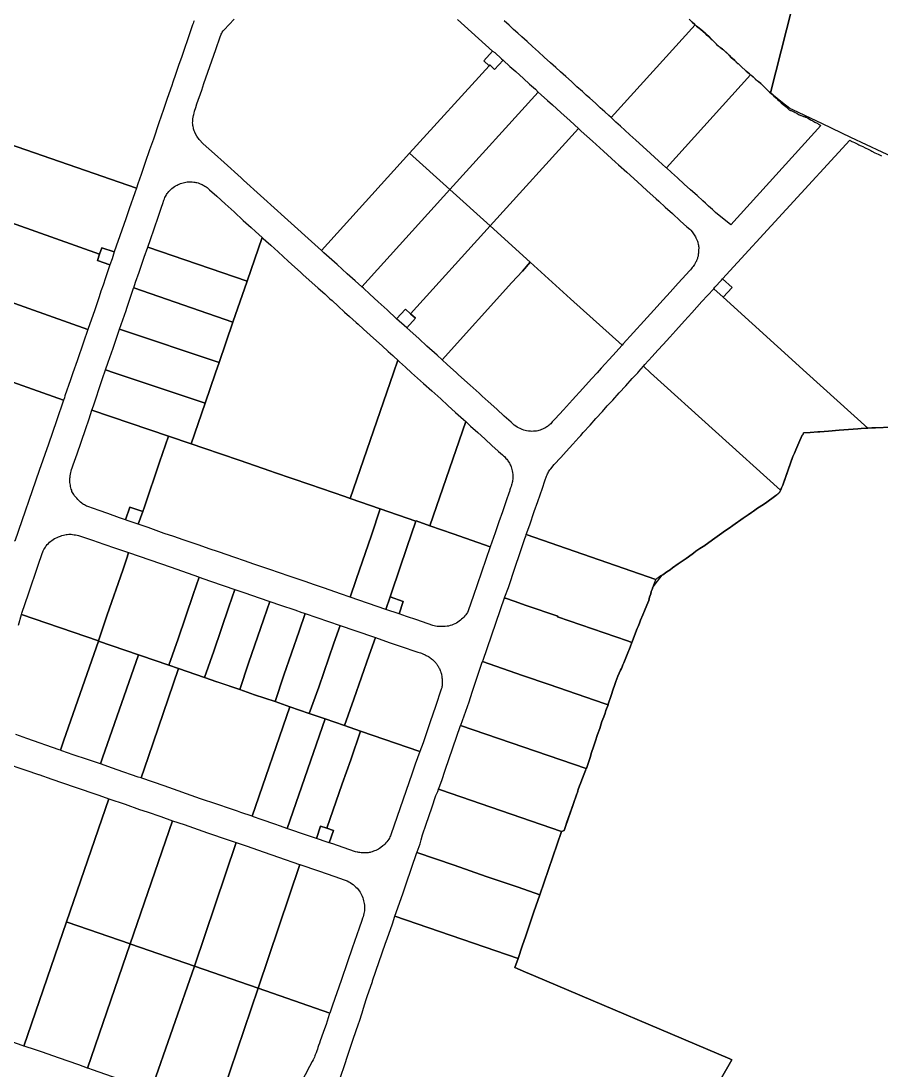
# Model space of a CAD drawing. Header units: metres. Extents: x 3 to 1005126, y 39 to 4383651.
# Drawn here: x 487051 to 487511, y 4370422 to 4370983 of the extents above; entities that cross this region are included whole.
import ezdxf

# ---------------------------------------------------------------- set-up
doc = ezdxf.new("R2010")
doc.units = ezdxf.units.M
doc.header["$MEASUREMENT"] = 0
doc.layers.add('TM_Llucmajor', color=7, linetype='Continuous')

msp = doc.modelspace()

# ---------------------------------------------------------------- linework, layer by layer
at = {"layer": 'TM_Llucmajor', "linetype": 'Continuous', "flags": 128}
for points in [[(487477.05, 4371045.63), (487460.29, 4370978.74), (487451.83, 4370944.97), (487451.33, 4370945.42), (487450.45, 4370946.21), (487449.81, 4370946.78), (487448.11, 4370948.48), (487446.57, 4370949.93), (487445.83, 4370950.67), (487445.38, 4370951.12), (487445.03, 4370951.3), (487444.81, 4370951.34), (487444.7, 4370951.39), (487444.56, 4370951.49), (487444.44, 4370951.58), (487444.24, 4370951.75), (487444.11, 4370951.88), (487443.99, 4370952.02), (487443.84, 4370952.2), (487443.66, 4370952.41), (487443.49, 4370952.59), (487443.34, 4370952.74), (487443.2, 4370952.91), (487443.08, 4370953.02), (487442.92, 4370953.19), (487442.79, 4370953.33), (487442.56, 4370953.53), (487442.07, 4370953.92), (487441.41, 4370954.45), (487441.2, 4370954.62), (487440.59, 4370955.1), (487438.81, 4370956.61), (487436.19, 4370959.02), (487435.78, 4370959.38), (487435, 4370960.2), (487434.68, 4370960.53), (487434.36, 4370960.6), (487434.24, 4370960.67), (487434.15, 4370960.73), (487434.03, 4370960.79), (487433.92, 4370960.96), (487433.78, 4370961.06), (487433.65, 4370961.18), (487433.53, 4370961.37), (487433.37, 4370961.62), (487433.14, 4370961.88), (487433, 4370962.03), (487432.78, 4370962.2), (487431.33, 4370963.49), (487431, 4370963.78), (487429.72, 4370965.16), (487428.09, 4370966.68), (487427.82, 4370966.92), (487426.92, 4370967.74), (487426.67, 4370967.97), (487426.58, 4370968.04), (487426.12, 4370968.41), (487425.47, 4370968.89), (487424.9, 4370969.29), (487424.53, 4370969.53), (487424.15, 4370969.84), (487423.74, 4370970.17), (487423.36, 4370970.53), (487423.16, 4370970.7), (487422.94, 4370970.91), (487422.74, 4370971.12), (487422.4, 4370971.5), (487421.85, 4370972.05), (487421.17, 4370972.72), (487420.59, 4370973.29), (487420.23, 4370973.64), (487420.09, 4370973.77), (487418.86, 4370974.93), (487418.74, 4370975.04), (487417.73, 4370976), (487417.63, 4370976.09), (487416.97, 4370976.81), (487416.88, 4370976.89), (487414.54, 4370978.8), (487414.49, 4370978.85), (487413.64, 4370979.54), (487412.89, 4370980.15), (487412.31, 4370980.63), (487411.5, 4370981.41), (487411.41, 4370981.49), (487409.95, 4370982.87), (487408.28, 4370984.35)], [(487284.43, 4370984.14), (487303.09, 4370967.29), (487298.43, 4370962.11), (487301.25, 4370959.51), (487258.8, 4370912.65), (487211.63, 4370860.59), (487211.63, 4370860.59), (487190.11, 4370880.02), (487188.08, 4370881.85), (487170, 4370898.26), (487168.64, 4370899.51), (487159.52, 4370907.78), (487154.35, 4370912.38), (487148.45, 4370917.75), (487146.19, 4370920.05), (487144.93, 4370921.85), (487144.32, 4370923.02), (487143.88, 4370923.89), (487143.6, 4370924.56), (487143.38, 4370925.16), (487143.25, 4370925.7), (487143.15, 4370926.25), (487143.01, 4370926.89), (487142.9, 4370927.59), (487142.81, 4370928.2), (487142.74, 4370928.92), (487142.78, 4370929.71), (487142.84, 4370930.43), (487142.85, 4370931.11), (487143.04, 4370932.03), (487143.18, 4370932.82), (487143.31, 4370933.41), (487143.47, 4370934.14), (487143.77, 4370935.14), (487144.36, 4370937.09), (487145.03, 4370939.03), (487147.65, 4370946.47), (487148.81, 4370949.95), (487155.1, 4370968.17), (487157.47, 4370975), (487157.81, 4370975.88), (487158.06, 4370976.38), (487158.31, 4370976.87), (487158.61, 4370977.45), (487159.08, 4370978.18), (487159.51, 4370978.77), (487164.95, 4370984.35)], [(487408.28, 4370984.35), (487409.95, 4370982.87), (487411.41, 4370981.49), (487411.5, 4370981.41), (487366.51, 4370931.72), (487365.29, 4370932.78), (487363.17, 4370934.73), (487360.79, 4370936.98), (487358.16, 4370939.39), (487355.1, 4370942.16), (487353.26, 4370943.81), (487351.19, 4370945.67), (487348.29, 4370948.25), (487345.31, 4370950.97), (487342.27, 4370953.67), (487339.44, 4370956.29), (487337, 4370958.45), (487334.22, 4370961.03), (487330.81, 4370964.1), (487327.68, 4370966.93), (487324.49, 4370969.75), (487321.63, 4370972.39), (487318.74, 4370974.97), (487316.72, 4370976.82), (487314.41, 4370978.91), (487312.06, 4370981.1), (487309.44, 4370983.52)], [(487143.56, 4370983.45), (487143.22, 4370982.76), (487142.99, 4370982.16), (487142.7, 4370981.45), (487142.29, 4370980.24), (487139.74, 4370972.82), (487138.51, 4370969.16), (487136.88, 4370964.5), (487135.24, 4370959.54), (487133.53, 4370954.73), (487132.18, 4370950.76), (487131.56, 4370948.95), (487129.17, 4370942.02), (487127.17, 4370936.04), (487124.7, 4370928.85), (487121.75, 4370920.25), (487119.74, 4370914.5), (487117.36, 4370907.67), (487115.13, 4370901.2), (487113.47, 4370896.23), (487112.68, 4370894.02), (487044.17, 4370917.74)], [(487044.17, 4370917.74), (487112.68, 4370894.02), (487111.77, 4370891.45), (487108.85, 4370882.96), (487106.99, 4370877.55), (487104.84, 4370871.42), (487100.85, 4370859.84), (487094.15, 4370862.07), (487092.95, 4370858.58), (487092.95, 4370858.58), (487035.22, 4370879.15)], [(487516.44, 4370766.16), (487507.99, 4370765.83), (487505.98, 4370765.74), (487503.89, 4370765.63), (487471.14, 4370795.25), (487426.53, 4370835.62), (487431.28, 4370840.75), (487426.15, 4370845.43), (487426.15, 4370845.43), (487494.19, 4370919.6), (487494.36, 4370919.49), (487494.72, 4370919.31), (487495, 4370919.16), (487495.32, 4370918.98), (487495.91, 4370918.72), (487496.77, 4370918.35), (487498.51, 4370917.47), (487499.03, 4370917.2), (487499.75, 4370916.85), (487500.36, 4370916.57), (487501.22, 4370916.2), (487502.47, 4370915.62), (487504.01, 4370914.86), (487505.41, 4370914.1), (487506.09, 4370913.74), (487507.69, 4370912.95), (487509.47, 4370912.18), (487511.16, 4370911.36)], [(487035.22, 4370879.15), (487092.95, 4370858.58), (487091.81, 4370855.28), (487098.52, 4370852.99), (487098.52, 4370852.99), (487097.56, 4370850.22), (487096.11, 4370845.96), (487094.81, 4370842.13), (487093.67, 4370838.8), (487092.69, 4370835.75), (487090.18, 4370828.36), (487086.9, 4370818.96), (487086.69, 4370818.35), (487020.91, 4370841.78)], [(487020.91, 4370841.78), (487086.69, 4370818.35), (487084.31, 4370811.53), (487080.91, 4370801.61), (487078.73, 4370795.25), (487077.44, 4370791.47), (487074.43, 4370782.84), (487074.12, 4370781.84), (487073.67, 4370780.52), (487032.32, 4370795.25)], [(487361.25, 4370305.78), (487431.05, 4370427.64), (487430.05, 4370428.06), (487325.06, 4370472.68), (487320.82, 4370474.48), (487315.08, 4370476.92), (487316.78, 4370481.79), (487318.99, 4370488.42), (487320.92, 4370494.02), (487325.24, 4370506.78), (487328.39, 4370515.92), (487339.98, 4370549.84), (487340, 4370549.84), (487341.37, 4370550.24), (487342.09, 4370552.49), (487342.91, 4370554.82), (487346.2, 4370564.18), (487348.26, 4370569.85), (487348.51, 4370570.6), (487348.72, 4370571.45), (487348.92, 4370572.32), (487349.68, 4370574.29), (487350.23, 4370575.54), (487350.91, 4370577.38), (487352.48, 4370581.45), (487352.84, 4370582.46), (487353.18, 4370583.32), (487353.52, 4370584.06), (487355.3, 4370589.36), (487356.16, 4370592.1), (487357.06, 4370595.09), (487357.95, 4370597.77), (487359.34, 4370601.59), (487360.52, 4370604.91), (487361.67, 4370608.64), (487362.59, 4370611.09), (487363.33, 4370613.14), (487363.78, 4370614.52), (487364.9, 4370617.6), (487365, 4370617.84), (487366.66, 4370622.6), (487367.68, 4370625.86), (487368.38, 4370627.95), (487369.12, 4370630.09), (487370.2, 4370632.89), (487371.65, 4370636.06), (487372.06, 4370637.05), (487372.41, 4370637.88), (487372.84, 4370639.03), (487373.28, 4370640.07), (487375.2, 4370644.51), (487376.73, 4370648.39), (487377.72, 4370650.93), (487377.84, 4370651.23), (487379.03, 4370654.6), (487380.57, 4370658.37), (487381.03, 4370659.42), (487381.8, 4370661.31), (487382.15, 4370662.38), (487382.34, 4370662.92), (487383.5, 4370665.68), (487384.4, 4370667.91), (487385.58, 4370670.78), (487386.65, 4370673.36), (487387.18, 4370675.12), (487387.72, 4370676.98), (487388.06, 4370678.14), (487388.46, 4370679.17), (487388.9, 4370680.41), (487388.97, 4370680.63), (487391.42, 4370683.75), (487393.95, 4370686.97), (487394.23, 4370687.16), (487394.94, 4370687.7), (487395.59, 4370688.13), (487396.35, 4370688.68), (487397.34, 4370689.3), (487398.1, 4370689.84), (487399.48, 4370690.91), (487402.34, 4370692.91), (487406.65, 4370695.85), (487407.91, 4370696.77), (487410.59, 4370698.71), (487411.86, 4370699.68), (487414.03, 4370701.12), (487415.86, 4370702.32), (487416.16, 4370702.52), (487420.85, 4370705.85), (487424.49, 4370708.49), (487427.76, 4370710.76), (487429.65, 4370711.98), (487431.72, 4370713.45), (487437.28, 4370717.34), (487439.9, 4370719.14), (487441.6, 4370720.39), (487442.78, 4370721.23), (487444.84, 4370722.7), (487447.98, 4370724.79), (487449.86, 4370726.05), (487453.98, 4370728.97), (487454.73, 4370729.54), (487455.22, 4370729.88), (487455.61, 4370730.17), (487455.95, 4370730.49), (487456.16, 4370730.75), (487456.38, 4370730.96), (487456.57, 4370731.23), (487456.74, 4370731.53), (487456.91, 4370731.79), (487457.11, 4370732.18), (487457.18, 4370732.36), (487457.24, 4370732.51), (487457.47, 4370733.06), (487457.72, 4370733.66), (487458.03, 4370734.34), (487458.42, 4370735.14), (487458.98, 4370736.71), (487463.83, 4370750.49), (487464.56, 4370752.11), (487465.41, 4370754.04), (487466.48, 4370756.55), (487467, 4370757.71), (487468.78, 4370761.82), (487468.84, 4370762.01), (487469.02, 4370761.96), (487469.15, 4370762.07), (487469.24, 4370762.34), (487469.43, 4370763.04), (487473.08, 4370763.26), (487477.09, 4370763.57), (487478.12, 4370763.67), (487482.92, 4370764.02), (487488.55, 4370764.5), (487493.48, 4370764.88), (487498.6, 4370765.29), (487500.38, 4370765.43), (487502.83, 4370765.56), (487503.89, 4370765.63), (487505.98, 4370765.74), (487507.99, 4370765.83), (487516.44, 4370766.16)], [(487049.53, 4370660.22), (487051.18, 4370665.92), (487092.38, 4370651.77), (487092.32, 4370651.62), (487073.9, 4370598.64), (487072.09, 4370593.22), (487072.09, 4370593.22), (487071.43, 4370593.47), (487054.1, 4370599.57), (487048.18, 4370601.61)], [(487041.9, 4370586.51), (487053.57, 4370582.56), (487060.29, 4370580.27), (487060.51, 4370580.2), (487060.51, 4370580.2), (487067.41, 4370577.8), (487079.45, 4370573.61), (487092.51, 4370569.16), (487097.97, 4370567.29), (487075.29, 4370501.43), (487052.41, 4370434.97), (487051.58, 4370435.23), (487043.99, 4370437.92)], [(487221.03, 4370416.29), (487223.56, 4370423.46), (487226.18, 4370431.23), (487227.24, 4370434.33), (487228.66, 4370438.58), (487231.42, 4370446.79), (487231.9, 4370448.25), (487233.36, 4370452.84), (487234.1, 4370455.18), (487235.6, 4370459.86), (487236.09, 4370461.42), (487238.88, 4370469.46), (487239.02, 4370469.89), (487245.97, 4370490.04), (487246.76, 4370492.34), (487249.55, 4370500.41), (487250.95, 4370504.42), (487316.78, 4370481.79), (487315.08, 4370476.92), (487320.82, 4370474.48), (487325.06, 4370472.68), (487430.05, 4370428.06), (487431.05, 4370427.64), (487361.25, 4370305.78)], [(487155.34, 4370399.53), (487177.74, 4370465.92), (487216.03, 4370452.63), (487216.03, 4370452.63), (487215.98, 4370452.5), (487215.68, 4370451.78), (487214.08, 4370446.59), (487212.67, 4370442.83), (487211.7, 4370439.77), (487210.97, 4370437.79), (487210.5, 4370436.49), (487210.09, 4370435.28), (487209.73, 4370434.21), (487209.47, 4370433.37), (487209.09, 4370432.38), (487208.72, 4370431.35), (487208.32, 4370430.33), (487208.09, 4370429.67), (487207.83, 4370429), (487207.48, 4370428.31), (487207.15, 4370427.6), (487206.65, 4370426.67), (487205.3, 4370423.96), (487200.65, 4370415.04)]]:
    msp.add_lwpolyline(points, dxfattribs=at)
for points in [[(487453.02, 4370943.87), (487451.83, 4370944.97), (487460.29, 4370978.74), (487477.05, 4371045.63), (487491.3, 4371041.89), (487561.84, 4371023.33), (487561.72, 4371022.87), (487560.17, 4371017.1), (487530.75, 4370905.99), (487530.4, 4370904.29), (487528.59, 4370905.15), (487528.25, 4370905.31), (487494.84, 4370921.12), (487479.62, 4370928.33), (487463.78, 4370935.82), (487462.49, 4370936.43), (487462.18, 4370936.58), (487458.3, 4370939.62), (487453.33, 4370943.53), (487453.02, 4370943.87)], [(487366.51, 4370931.72), (487411.5, 4370981.41), (487412.29, 4370980.64), (487412.86, 4370980.17), (487413.6, 4370979.57), (487414.49, 4370978.85), (487416.88, 4370976.89), (487417.63, 4370976.09), (487418.74, 4370975.04), (487420.09, 4370973.77), (487420.59, 4370973.29), (487421.17, 4370972.72), (487421.85, 4370972.05), (487422.4, 4370971.5), (487422.74, 4370971.12), (487422.94, 4370970.91), (487423.16, 4370970.7), (487423.74, 4370970.17), (487424.15, 4370969.84), (487424.53, 4370969.53), (487424.9, 4370969.29), (487425.47, 4370968.89), (487426.12, 4370968.41), (487426.67, 4370967.97), (487427.82, 4370966.92), (487429.72, 4370965.16), (487431, 4370963.78), (487432.78, 4370962.2), (487433, 4370962.03), (487433.37, 4370961.62), (487433.53, 4370961.37), (487433.65, 4370961.18), (487433.78, 4370961.06), (487433.92, 4370960.96), (487434.03, 4370960.79), (487434.24, 4370960.67), (487434.36, 4370960.6), (487434.68, 4370960.53), (487435.78, 4370959.38), (487438.81, 4370956.61), (487440.59, 4370955.1), (487441.2, 4370954.62), (487396.12, 4370904.82), (487395.81, 4370905.09), (487391.92, 4370908.67), (487387.61, 4370912.61), (487383.54, 4370916.28), (487379.75, 4370919.73), (487376.63, 4370922.57), (487373.86, 4370924.99), (487371.57, 4370927.14), (487369.15, 4370929.28), (487366.74, 4370931.52), (487366.51, 4370931.72)], [(487301.25, 4370959.51), (487298.43, 4370962.11), (487303.09, 4370967.29), (487304.31, 4370966.57), (487307.99, 4370963.17), (487308.74, 4370962.39), (487304.24, 4370957.55), (487301.63, 4370959.93), (487301.25, 4370959.51)], [(487258.8, 4370912.65), (487301.25, 4370959.51), (487301.63, 4370959.93), (487304.24, 4370957.55), (487308.74, 4370962.39), (487312.42, 4370959.11), (487315.54, 4370956.34), (487319.75, 4370952.63), (487322.94, 4370949.67), (487326.03, 4370946.88), (487327.61, 4370945.41), (487280.31, 4370893.2), (487258.8, 4370912.65)], [(487396.12, 4370904.82), (487441.2, 4370954.62), (487441.41, 4370954.45), (487442.07, 4370953.92), (487442.56, 4370953.53), (487442.79, 4370953.33), (487443.08, 4370953.02), (487443.2, 4370952.91), (487443.34, 4370952.74), (487443.49, 4370952.59), (487443.66, 4370952.41), (487443.84, 4370952.2), (487443.99, 4370952.02), (487444.11, 4370951.88), (487444.24, 4370951.75), (487444.44, 4370951.58), (487444.56, 4370951.49), (487444.7, 4370951.39), (487444.81, 4370951.34), (487445.03, 4370951.3), (487445.38, 4370951.12), (487446.57, 4370949.93), (487448.11, 4370948.48), (487449.81, 4370946.78), (487451.33, 4370945.42), (487453.02, 4370943.87), (487453.67, 4370943.14), (487455.16, 4370941.87), (487455.81, 4370941.29), (487456.4, 4370940.71), (487456.77, 4370940.34), (487457.43, 4370939.71), (487459.43, 4370937.95), (487461.26, 4370936.36), (487461.84, 4370935.93), (487462.09, 4370935.75), (487462.22, 4370935.7), (487462.49, 4370935.57), (487462.83, 4370935.45), (487463.26, 4370935.3), (487463.9, 4370935.04), (487464.43, 4370934.8), (487465.02, 4370934.53), (487465.9, 4370934.07), (487466.84, 4370933.45), (487467.29, 4370933.2), (487467.47, 4370933.12), (487467.66, 4370933.04), (487468.08, 4370932.86), (487468.28, 4370932.79), (487468.74, 4370932.62), (487469.03, 4370932.52), (487469.45, 4370932.37), (487469.88, 4370932.23), (487470.17, 4370932.16), (487470.36, 4370932.1), (487470.52, 4370932.05), (487470.88, 4370931.91), (487471.2, 4370931.73), (487471.37, 4370931.63), (487471.95, 4370931.34), (487473.26, 4370930.62), (487474.38, 4370929.92), (487474.9, 4370929.63), (487475.18, 4370929.45), (487475.33, 4370929.37), (487475.51, 4370929.29), (487475.82, 4370929.13), (487476.41, 4370928.84), (487477.7, 4370928.14), (487478.74, 4370927.54), (487430.54, 4370874.3), (487422.33, 4370881.01), (487422.19, 4370881.16), (487421.38, 4370881.97), (487420.77, 4370882.56), (487418.65, 4370884.41), (487417.06, 4370885.87), (487415.65, 4370887.17), (487412.56, 4370889.99), (487409.01, 4370893.12), (487405.67, 4370896.1), (487402.11, 4370899.45), (487398.91, 4370902.34), (487396.12, 4370904.82)], [(487280.31, 4370893.2), (487327.61, 4370945.41), (487329.17, 4370943.95), (487332.47, 4370940.95), (487335.18, 4370938.54), (487339.69, 4370934.38), (487344.6, 4370929.95), (487349.05, 4370925.89), (487301.82, 4370873.75), (487280.31, 4370893.2)], [(487301.82, 4370873.75), (487349.05, 4370925.89), (487350.59, 4370924.48), (487356.61, 4370919.07), (487362.44, 4370913.8), (487368.92, 4370907.91), (487370.56, 4370906.43), (487374.91, 4370902.49), (487380.61, 4370897.34), (487385.66, 4370892.73), (487390.58, 4370888.3), (487392.05, 4370886.97), (487395.54, 4370883.77), (487399.33, 4370880.35), (487403.54, 4370876.56), (487407.15, 4370873.34), (487408.67, 4370871.97), (487409.13, 4370871.46), (487409.85, 4370870.66), (487410.32, 4370870.02), (487410.7, 4370869.54), (487411.02, 4370869.07), (487411.38, 4370868.48), (487411.65, 4370867.97), (487411.92, 4370867.41), (487412.24, 4370866.73), (487412.47, 4370866.32), (487412.72, 4370865.7), (487412.9, 4370865.16), (487413, 4370864.64), (487413.12, 4370864), (487413.24, 4370863.5), (487413.36, 4370862.91), (487413.4, 4370862.35), (487413.4, 4370861.6), (487413.37, 4370861.14), (487413.35, 4370860.66), (487413.35, 4370860.16), (487413.31, 4370859.57), (487413.28, 4370859.12), (487413.2, 4370858.64), (487413.15, 4370858.2), (487413.06, 4370857.68), (487412.95, 4370857.2), (487412.83, 4370856.81), (487412.74, 4370856.36), (487412.61, 4370856.02), (487412.47, 4370855.66), (487412.29, 4370855.28), (487412.15, 4370854.95), (487411.92, 4370854.55), (487411.75, 4370854.21), (487411.58, 4370853.91), (487411.34, 4370853.48), (487411.09, 4370853.1), (487410.74, 4370852.55), (487410.4, 4370852.05), (487409.99, 4370851.57), (487409.56, 4370851), (487409.04, 4370850.35), (487408.49, 4370849.74), (487406.66, 4370847.75), (487402.51, 4370843.18), (487398.18, 4370838.41), (487394.34, 4370834.17), (487389.4, 4370828.74), (487383.99, 4370822.77), (487378.56, 4370816.74), (487373.03, 4370810.64), (487372.4, 4370809.94), (487344.84, 4370834.85), (487323.33, 4370854.3), (487301.82, 4370873.75)], [(487211.63, 4370860.59), (487258.8, 4370912.65), (487280.31, 4370893.2), (487233.26, 4370841.26), (487229.63, 4370844.46), (487225.4, 4370848.22), (487220.11, 4370853.14), (487212.96, 4370859.38), (487211.63, 4370860.59)], [(487171.83, 4370844.21), (487118.76, 4370862.47), (487120.17, 4370866.52), (487122.13, 4370872.27), (487124.44, 4370878.99), (487126.09, 4370883.8), (487126.77, 4370885.71), (487127.38, 4370887.48), (487127.66, 4370888.27), (487127.93, 4370888.92), (487128.2, 4370889.52), (487128.5, 4370890.1), (487128.76, 4370890.55), (487129.15, 4370891.06), (487129.44, 4370891.47), (487130, 4370892.13), (487130.51, 4370892.7), (487131.18, 4370893.36), (487131.63, 4370893.77), (487132.35, 4370894.34), (487133.06, 4370894.78), (487133.65, 4370895.17), (487134.44, 4370895.62), (487134.99, 4370895.91), (487135.56, 4370896.13), (487136.32, 4370896.42), (487136.99, 4370896.7), (487137.74, 4370896.91), (487138.43, 4370897.04), (487139.12, 4370897.18), (487139.84, 4370897.32), (487140.51, 4370897.39), (487141.17, 4370897.36), (487141.76, 4370897.34), (487142.52, 4370897.29), (487143.31, 4370897.18), (487143.85, 4370897.12), (487144.46, 4370897.04), (487144.97, 4370896.93), (487145.62, 4370896.74), (487146.11, 4370896.57), (487146.68, 4370896.37), (487147.24, 4370896.14), (487147.76, 4370895.91), (487148.29, 4370895.66), (487148.79, 4370895.38), (487149.32, 4370895.09), (487149.97, 4370894.67), (487150.47, 4370894.27), (487151.82, 4370893.09), (487155.67, 4370889.62), (487160.17, 4370885.54), (487164.92, 4370881.25), (487169.83, 4370876.75), (487174.08, 4370872.88), (487176.35, 4370870.86), (487179.89, 4370867.65), (487171.83, 4370844.21)], [(487233.26, 4370841.26), (487280.31, 4370893.2), (487301.82, 4370873.75), (487259.3, 4370826.81), (487256.6, 4370829.18), (487251.84, 4370824.05), (487246.7, 4370828.88), (487241.91, 4370833.23), (487237.51, 4370837.22), (487234.13, 4370840.49), (487233.26, 4370841.26)], [(487257.27, 4370819.31), (487261.97, 4370824.45), (487259.3, 4370826.81), (487301.82, 4370873.75), (487323.33, 4370854.3), (487319.08, 4370849.6), (487313.51, 4370843.46), (487276.14, 4370802.21), (487273.54, 4370804.56), (487268.06, 4370809.49), (487263.84, 4370813.38), (487258.83, 4370817.84), (487257.27, 4370819.31)], [(487227.03, 4370727.95), (487224.17, 4370728.93), (487205.34, 4370735.39), (487186.45, 4370741.88), (487184.47, 4370742.57), (487167.54, 4370748.37), (487148.66, 4370754.85), (487141.91, 4370757.17), (487149.39, 4370778.92), (487155, 4370795.25), (487156.86, 4370800.67), (487164.28, 4370822.25), (487171.83, 4370844.21), (487179.89, 4370867.65), (487180.47, 4370867.12), (487181.93, 4370865.8), (487184.56, 4370863.41), (487188.47, 4370859.87), (487193.87, 4370854.97), (487197.45, 4370851.73), (487200.46, 4370849.01), (487201.93, 4370847.67), (487206.49, 4370843.57), (487209.81, 4370840.55), (487213.4, 4370837.37), (487216.2, 4370834.84), (487217.31, 4370833.84), (487220.63, 4370830.77), (487223.97, 4370827.71), (487226.58, 4370825.32), (487230.24, 4370822.03), (487231.24, 4370821.14), (487234.08, 4370818.57), (487237.62, 4370815.41), (487241.03, 4370812.34), (487244.12, 4370809.55), (487247.25, 4370806.64), (487249.8, 4370804.39), (487250.32, 4370803.91), (487252.48, 4370801.97), (487250.17, 4370795.25), (487227.03, 4370727.95)], [(487092.95, 4370858.58), (487094.15, 4370862.07), (487100.85, 4370859.84), (487099.62, 4370856.24), (487098.52, 4370852.99), (487091.81, 4370855.28), (487092.95, 4370858.58)], [(487164.28, 4370822.25), (487111.23, 4370840.67), (487112.26, 4370843.7), (487114.11, 4370849.07), (487116.85, 4370857), (487118.76, 4370862.47), (487171.83, 4370844.21), (487164.28, 4370822.25)], [(487276.14, 4370802.21), (487313.51, 4370843.46), (487319.08, 4370849.6), (487323.33, 4370854.3), (487344.84, 4370834.85), (487372.4, 4370809.94), (487367.47, 4370804.48), (487361.31, 4370797.71), (487359.06, 4370795.25), (487356.11, 4370792.03), (487351.44, 4370786.87), (487345.93, 4370780.75), (487341.09, 4370775.42), (487336.65, 4370770.55), (487335.79, 4370769.61), (487335.11, 4370768.89), (487334.61, 4370768.38), (487334.24, 4370767.95), (487333.83, 4370767.58), (487333.37, 4370767.17), (487332.94, 4370766.84), (487332.5, 4370766.48), (487332.1, 4370766.21), (487331.63, 4370765.91), (487331.11, 4370765.63), (487330.56, 4370765.34), (487329.88, 4370765.04), (487329.26, 4370764.77), (487328.65, 4370764.55), (487327.99, 4370764.32), (487327.41, 4370764.18), (487326.58, 4370764.02), (487325.83, 4370764), (487325.11, 4370763.95), (487324.17, 4370763.86), (487323.36, 4370763.88), (487322.38, 4370763.97), (487321.37, 4370764.12), (487320.56, 4370764.28), (487319.81, 4370764.54), (487318.94, 4370764.91), (487317.86, 4370765.35), (487317.09, 4370765.71), (487316.36, 4370766.13), (487315.56, 4370766.66), (487314.79, 4370767.22), (487314.02, 4370767.84), (487313.04, 4370768.76), (487309.43, 4370772.03), (487305.35, 4370775.76), (487300.82, 4370779.82), (487297.63, 4370782.74), (487295.97, 4370784.24), (487291.09, 4370788.64), (487285.01, 4370794.14), (487283.79, 4370795.25), (487278.93, 4370799.67), (487276.14, 4370802.21)], [(487421.49, 4370840.18), (487422.11, 4370840.95), (487425.53, 4370844.76), (487426.15, 4370845.43), (487431.28, 4370840.75), (487426.53, 4370835.62), (487421.49, 4370840.18)], [(487156.86, 4370800.67), (487103.69, 4370818.53), (487107.11, 4370828.59), (487107.53, 4370829.79), (487111.17, 4370840.52), (487111.23, 4370840.67), (487164.28, 4370822.25), (487156.86, 4370800.67)], [(487383.88, 4370798.69), (487384.67, 4370799.58), (487388.6, 4370803.96), (487391.59, 4370807.31), (487394.38, 4370810.32), (487397.88, 4370814.23), (487401.12, 4370817.85), (487405.81, 4370822.95), (487409.65, 4370827.27), (487415.15, 4370833.3), (487418.18, 4370836.53), (487421.49, 4370840.18), (487426.53, 4370835.62), (487471.14, 4370795.25), (487503.89, 4370765.63), (487502.83, 4370765.56), (487500.38, 4370765.43), (487498.6, 4370765.29), (487493.48, 4370764.88), (487488.55, 4370764.5), (487482.92, 4370764.02), (487478.12, 4370763.67), (487477.09, 4370763.57), (487473.08, 4370763.26), (487469.43, 4370763.04), (487469.24, 4370762.34), (487469.16, 4370762.14), (487469.15, 4370762.07), (487469.02, 4370761.96), (487468.84, 4370762.01), (487468.78, 4370761.82), (487467, 4370757.71), (487466.48, 4370756.55), (487465.41, 4370754.04), (487464.56, 4370752.11), (487463.83, 4370750.49), (487458.42, 4370735.14), (487458.03, 4370734.34), (487457.72, 4370733.66), (487457.47, 4370733.06), (487457.24, 4370732.51), (487457.18, 4370732.36), (487387.68, 4370795.25), (487383.88, 4370798.69)], [(487251.84, 4370824.05), (487256.6, 4370829.18), (487259.3, 4370826.81), (487261.97, 4370824.45), (487257.27, 4370819.31), (487251.84, 4370824.05)], [(487100.77, 4370795.25), (487096.21, 4370796.78), (487097.62, 4370800.84), (487100.17, 4370808.35), (487101.44, 4370812.16), (487103.34, 4370817.52), (487103.69, 4370818.53), (487156.86, 4370800.67), (487155, 4370795.25), (487149.39, 4370778.92), (487100.77, 4370795.25)], [(487047.62, 4370705.18), (487044.62, 4370706.26), (487027.72, 4370711.96), (486976.97, 4370729.71), (486978.19, 4370733.54), (486979.78, 4370737.73), (486982.97, 4370745.47), (486985.63, 4370752.05), (486988.43, 4370759.32), (486991.31, 4370766.71), (486991.36, 4370766.87), (486994.7, 4370774.97), (486999.83, 4370788.14), (487001.24, 4370791.81), (487002.55, 4370795.25), (487004.61, 4370800.66), (487006.24, 4370804.54), (487032.32, 4370795.25), (487073.67, 4370780.52), (487069.87, 4370769.46), (487065.57, 4370757), (487060.67, 4370742.95), (487047.62, 4370705.18)], [(487243.06, 4370722.42), (487227.03, 4370727.95), (487250.17, 4370795.25), (487252.48, 4370801.97), (487253.42, 4370801.12), (487256.54, 4370798.24), (487259.83, 4370795.25), (487261.43, 4370793.8), (487266.24, 4370789.45), (487270.59, 4370785.49), (487275.4, 4370781.2), (487279.19, 4370777.7), (487283.36, 4370773.98), (487287.57, 4370770.2), (487288.77, 4370769.12), (487269.61, 4370713.38), (487262.21, 4370715.92), (487262.18, 4370715.84), (487243.06, 4370722.42)], [(487129.76, 4370761.34), (487088.82, 4370775.17), (487089.62, 4370777.59), (487091.31, 4370782.41), (487092.65, 4370786.28), (487095.13, 4370793.71), (487095.67, 4370795.25), (487096.21, 4370796.78), (487100.77, 4370795.25), (487149.39, 4370778.92), (487141.91, 4370757.17), (487129.76, 4370761.34)], [(487390.56, 4370684.66), (487321.19, 4370708.59), (487323.04, 4370713.86), (487325.45, 4370720.98), (487327.32, 4370726.34), (487329.79, 4370733.49), (487331.12, 4370737.41), (487332.02, 4370739.96), (487332.29, 4370740.66), (487332.57, 4370741.2), (487332.81, 4370741.66), (487333.11, 4370742.22), (487333.47, 4370742.79), (487333.85, 4370743.33), (487334.31, 4370743.89), (487336.17, 4370746.07), (487339.67, 4370749.92), (487342.45, 4370753.02), (487346.03, 4370756.92), (487349.22, 4370760.52), (487350.28, 4370761.66), (487351.67, 4370763.18), (487355.29, 4370767.2), (487358.47, 4370770.67), (487361.9, 4370774.48), (487364.53, 4370777.45), (487367.4, 4370780.57), (487370.95, 4370784.47), (487374.35, 4370788.24), (487377.9, 4370792.12), (487380.8, 4370795.25), (487381.32, 4370795.81), (487383.88, 4370798.69), (487387.68, 4370795.25), (487457.18, 4370732.36), (487457.11, 4370732.18), (487456.91, 4370731.79), (487456.74, 4370731.53), (487456.57, 4370731.23), (487456.38, 4370730.96), (487456.16, 4370730.75), (487455.95, 4370730.49), (487455.61, 4370730.17), (487455.22, 4370729.88), (487454.73, 4370729.54), (487453.98, 4370728.97), (487449.86, 4370726.05), (487447.98, 4370724.79), (487444.84, 4370722.7), (487442.78, 4370721.23), (487441.6, 4370720.39), (487439.9, 4370719.14), (487437.28, 4370717.34), (487431.72, 4370713.45), (487429.65, 4370711.98), (487427.76, 4370710.76), (487424.49, 4370708.49), (487420.85, 4370705.85), (487416.16, 4370702.52), (487415.86, 4370702.32), (487414.03, 4370701.12), (487411.86, 4370699.68), (487410.59, 4370698.71), (487407.91, 4370696.77), (487406.65, 4370695.85), (487402.34, 4370692.91), (487399.48, 4370690.91), (487398.1, 4370689.84), (487397.34, 4370689.3), (487396.35, 4370688.68), (487395.59, 4370688.13), (487394.94, 4370687.7), (487394.23, 4370687.16), (487393.48, 4370686.68), (487392.65, 4370686.16), (487391.72, 4370685.55), (487391.08, 4370685.12), (487390.84, 4370684.95), (487390.56, 4370684.66)], [(487106.75, 4370716.5), (487104.62, 4370717.23), (487103.68, 4370717.56), (487097.41, 4370719.87), (487092.81, 4370721.55), (487086.59, 4370723.7), (487086.01, 4370723.91), (487085.42, 4370724.2), (487084.92, 4370724.47), (487084.43, 4370724.76), (487083.9, 4370725.16), (487083.43, 4370725.5), (487082.83, 4370725.96), (487082.27, 4370726.46), (487081.79, 4370726.92), (487081.31, 4370727.49), (487080.76, 4370728.05), (487080.4, 4370728.46), (487079.86, 4370729.04), (487079.43, 4370729.61), (487079.16, 4370730.03), (487078.79, 4370730.57), (487078.49, 4370731.21), (487078.2, 4370731.73), (487078.04, 4370732.37), (487077.82, 4370733), (487077.59, 4370733.62), (487077.41, 4370734.28), (487077.32, 4370735.02), (487077.17, 4370735.7), (487077.08, 4370736.48), (487077.06, 4370737.2), (487077.06, 4370738), (487077.08, 4370738.74), (487077.15, 4370739.39), (487077.24, 4370740.14), (487077.41, 4370740.91), (487077.62, 4370741.82), (487077.81, 4370742.62), (487078.03, 4370743.52), (487078.28, 4370744.41), (487078.9, 4370745.91), (487080.93, 4370751.78), (487085.36, 4370764.82), (487087.32, 4370770.62), (487088.82, 4370775.17), (487129.76, 4370761.34), (487125.08, 4370747.3), (487116.9, 4370723.48), (487116.04, 4370721.02), (487109.1, 4370723.27), (487106.75, 4370716.5)], [(487301.87, 4370702.14), (487282.15, 4370709.07), (487269.61, 4370713.38), (487288.77, 4370769.12), (487291.44, 4370766.71), (487295.22, 4370763.31), (487299, 4370759.8), (487303.03, 4370756.17), (487306.02, 4370753.45), (487306.23, 4370753.26), (487306.36, 4370753.15), (487308.5, 4370751.25), (487309.06, 4370750.75), (487309.49, 4370750.32), (487309.92, 4370749.89), (487310.33, 4370749.42), (487310.74, 4370748.91), (487311.15, 4370748.43), (487311.4, 4370748.06), (487311.69, 4370747.64), (487311.93, 4370747.3), (487312.15, 4370746.86), (487312.38, 4370746.45), (487312.63, 4370745.93), (487312.88, 4370745.37), (487313.13, 4370744.85), (487313.32, 4370744.12), (487313.49, 4370743.48), (487313.68, 4370742.71), (487313.83, 4370741.91), (487314, 4370740.77), (487314.08, 4370739.67), (487314.06, 4370738.93), (487314.02, 4370738.2), (487313.9, 4370737.52), (487313.79, 4370736.97), (487313.67, 4370736.47), (487313.49, 4370735.84), (487313.29, 4370735.24), (487313.02, 4370734.41), (487312.75, 4370733.6), (487312.47, 4370732.62), (487312.15, 4370731.73), (487311.87, 4370730.84), (487310.65, 4370727.29), (487308.4, 4370720.77), (487306.59, 4370715.52), (487304.54, 4370709.64), (487301.87, 4370702.14)], [(487227.03, 4370675.21), (487221.81, 4370677.01), (487213.28, 4370679.93), (487207.91, 4370681.77), (487203.01, 4370683.45), (487194.34, 4370686.41), (487189.26, 4370688.16), (487184.1, 4370689.92), (487175.47, 4370692.87), (487170.4, 4370694.62), (487165.22, 4370696.38), (487156.61, 4370699.34), (487151.62, 4370701.05), (487146.24, 4370702.88), (487137.75, 4370705.79), (487132.61, 4370707.55), (487127.5, 4370709.3), (487118.9, 4370712.35), (487113.66, 4370714.16), (487116.04, 4370721.02), (487116.9, 4370723.48), (487125.08, 4370747.3), (487129.76, 4370761.34), (487141.91, 4370757.17), (487148.66, 4370754.85), (487167.54, 4370748.37), (487184.47, 4370742.57), (487186.45, 4370741.88), (487205.34, 4370735.39), (487224.17, 4370728.93), (487227.03, 4370727.95), (487243.06, 4370722.42), (487238.34, 4370708.25), (487230.25, 4370684.61), (487227.03, 4370675.21)], [(487113.66, 4370714.16), (487107.65, 4370716.2), (487106.75, 4370716.5), (487109.1, 4370723.27), (487116.04, 4370721.02), (487113.66, 4370714.16)], [(487246.13, 4370668.57), (487227.03, 4370675.21), (487230.25, 4370684.61), (487238.34, 4370708.25), (487243.06, 4370722.42), (487262.18, 4370715.84), (487257.38, 4370701.69), (487249.36, 4370678.06), (487248.41, 4370675.29), (487246.13, 4370668.57)], [(487253.12, 4370666.2), (487255.38, 4370672.84), (487248.41, 4370675.29), (487249.36, 4370678.06), (487257.38, 4370701.69), (487262.18, 4370715.84), (487262.21, 4370715.92), (487269.61, 4370713.38), (487282.15, 4370709.07), (487301.87, 4370702.14), (487294.86, 4370681.77), (487292.9, 4370676.02), (487290.06, 4370667.85), (487289.69, 4370667.02), (487289.22, 4370666.21), (487288.79, 4370665.61), (487288.41, 4370665.13), (487287.83, 4370664.52), (487287.27, 4370663.99), (487286.57, 4370663.34), (487285.97, 4370662.79), (487285.24, 4370662.28), (487284.49, 4370661.74), (487283.85, 4370661.3), (487283, 4370660.87), (487282.12, 4370660.45), (487281.33, 4370660.18), (487280.49, 4370659.92), (487279.63, 4370659.7), (487278.92, 4370659.61), (487277.76, 4370659.52), (487276.58, 4370659.43), (487275.79, 4370659.37), (487274.85, 4370659.41), (487274.15, 4370659.46), (487273.45, 4370659.53), (487272.67, 4370659.68), (487271.97, 4370659.84), (487271.29, 4370660), (487262.63, 4370663.03), (487257.19, 4370664.86), (487253.12, 4370666.2)], [(487092.38, 4370651.77), (487051.18, 4370665.92), (487051.37, 4370666.6), (487054.94, 4370676.99), (487060.18, 4370692.21), (487062.25, 4370698.57), (487062.6, 4370699.48), (487062.87, 4370699.99), (487063.22, 4370700.64), (487063.65, 4370701.35), (487064.02, 4370701.88), (487064.47, 4370702.57), (487065, 4370703.24), (487065.62, 4370703.91), (487066.22, 4370704.54), (487066.82, 4370705.09), (487067.41, 4370705.52), (487068.06, 4370706.04), (487068.77, 4370706.45), (487069.45, 4370706.76), (487070.22, 4370707.1), (487071, 4370707.45), (487072.08, 4370707.85), (487072.85, 4370708.09), (487073.67, 4370708.34), (487074.32, 4370708.52), (487075.02, 4370708.67), (487075.67, 4370708.73), (487076.43, 4370708.84), (487077.12, 4370708.8), (487077.76, 4370708.78), (487078.47, 4370708.71), (487079.31, 4370708.55), (487080.13, 4370708.43), (487081.03, 4370708.32), (487081.66, 4370708.2), (487082.27, 4370707.99), (487089.18, 4370705.62), (487095.24, 4370703.5), (487101.41, 4370701.37), (487108.49, 4370699.02), (487107.7, 4370696.62), (487105.32, 4370689.6), (487097.08, 4370665.72), (487092.38, 4370651.77)], [(487320.86, 4370707.64), (487321.19, 4370708.59), (487390.56, 4370684.66), (487390.34, 4370684.34), (487390.12, 4370683.82), (487389.62, 4370682.5), (487389.32, 4370681.63), (487388.9, 4370680.41), (487388.46, 4370679.17), (487388.06, 4370678.14), (487387.72, 4370676.98), (487387.18, 4370675.12), (487386.65, 4370673.36), (487385.58, 4370670.78), (487384.4, 4370667.91), (487383.5, 4370665.68), (487382.34, 4370662.92), (487382.15, 4370662.38), (487381.8, 4370661.31), (487381.03, 4370659.42), (487380.57, 4370658.37), (487379.03, 4370654.6), (487377.84, 4370651.23), (487377.72, 4370650.93), (487375.41, 4370651.72), (487337.95, 4370664.7), (487338.03, 4370664.93), (487321.18, 4370670.72), (487314.79, 4370672.98), (487310.12, 4370674.54), (487309.76, 4370674.67), (487309.57, 4370674.73), (487309.77, 4370675.32), (487311.6, 4370680.36), (487315.24, 4370691.11), (487317.78, 4370698.57), (487320.65, 4370707.04), (487320.86, 4370707.64)], [(487113.78, 4370644.28), (487092.32, 4370651.62), (487092.38, 4370651.77), (487097.08, 4370665.72), (487105.32, 4370689.6), (487107.7, 4370696.62), (487108.49, 4370699.02), (487131.18, 4370691.12), (487145.82, 4370686.02), (487146.31, 4370685.85), (487143.07, 4370676.51), (487134.97, 4370652.84), (487130.04, 4370638.74), (487114.92, 4370643.91), (487113.78, 4370644.28)], [(487135.25, 4370636.93), (487130.04, 4370638.74), (487134.97, 4370652.84), (487143.07, 4370676.51), (487146.31, 4370685.85), (487151.83, 4370683.87), (487159.56, 4370681.21), (487165.22, 4370679.27), (487162.08, 4370669.96), (487153.99, 4370646.31), (487149.15, 4370632.13), (487135.25, 4370636.93)], [(487155.62, 4370629.89), (487149.15, 4370632.13), (487153.99, 4370646.31), (487162.08, 4370669.96), (487165.22, 4370679.27), (487170.67, 4370677.39), (487178.4, 4370674.76), (487183.97, 4370672.87), (487180.74, 4370663.53), (487172.66, 4370639.91), (487167.9, 4370625.66), (487155.62, 4370629.89)], [(487253.12, 4370666.2), (487246.13, 4370668.57), (487248.41, 4370675.29), (487255.38, 4370672.84), (487253.12, 4370666.2)], [(487186.81, 4370619.26), (487175.82, 4370622.91), (487167.9, 4370625.66), (487172.66, 4370639.91), (487180.74, 4370663.53), (487183.97, 4370672.87), (487189.7, 4370670.93), (487197.33, 4370668.35), (487201.18, 4370667), (487201.93, 4370666.73), (487202.9, 4370666.38), (487199.65, 4370657.02), (487191.57, 4370633.41), (487186.81, 4370619.26)], [(487297.79, 4370640.66), (487298.07, 4370641.46), (487309.57, 4370674.73), (487309.76, 4370674.67), (487310.12, 4370674.54), (487314.79, 4370672.98), (487321.18, 4370670.72), (487338.03, 4370664.93), (487337.95, 4370664.7), (487375.41, 4370651.72), (487377.72, 4370650.93), (487376.73, 4370648.39), (487375.2, 4370644.51), (487373.28, 4370640.07), (487372.84, 4370639.03), (487372.41, 4370637.88), (487372.06, 4370637.05), (487371.65, 4370636.06), (487370.2, 4370632.89), (487369.12, 4370630.09), (487368.38, 4370627.95), (487367.68, 4370625.86), (487366.66, 4370622.6), (487365, 4370617.84), (487364.9, 4370617.6), (487362.78, 4370618.32), (487333.4, 4370628.38), (487319.22, 4370633.17), (487297.79, 4370640.66)], [(487194.74, 4370616.5), (487186.81, 4370619.26), (487191.57, 4370633.41), (487199.65, 4370657.02), (487202.9, 4370666.38), (487221.63, 4370660.01), (487218.28, 4370650.59), (487210.2, 4370626.99), (487205.08, 4370612.91), (487194.74, 4370616.5)], [(487213.69, 4370610.05), (487205.61, 4370612.72), (487205.08, 4370612.91), (487210.2, 4370626.99), (487218.28, 4370650.59), (487221.63, 4370660.01), (487229.5, 4370657.34), (487240.54, 4370653.5), (487237.22, 4370644.05), (487228.96, 4370620.53), (487224, 4370606.41), (487213.69, 4370610.05)], [(487232.52, 4370603.41), (487224, 4370606.41), (487228.96, 4370620.53), (487237.22, 4370644.05), (487240.54, 4370653.5), (487247.82, 4370650.98), (487253.74, 4370648.97), (487263.2, 4370645.78), (487264.54, 4370645.34), (487265.07, 4370645.16), (487265.47, 4370644.98), (487265.84, 4370644.85), (487266.22, 4370644.7), (487266.72, 4370644.45), (487267.04, 4370644.28), (487267.61, 4370643.98), (487268.02, 4370643.78), (487268.47, 4370643.55), (487268.86, 4370643.34), (487269.38, 4370642.99), (487269.83, 4370642.67), (487270.27, 4370642.34), (487270.56, 4370642.12), (487270.99, 4370641.8), (487271.42, 4370641.43), (487271.78, 4370641.06), (487272.12, 4370640.7), (487272.43, 4370640.31), (487272.74, 4370640), (487273.04, 4370639.64), (487273.28, 4370639.32), (487273.49, 4370638.97), (487273.75, 4370638.53), (487274.01, 4370638.16), (487274.28, 4370637.77), (487274.49, 4370637.36), (487274.72, 4370636.93), (487274.92, 4370636.52), (487275.15, 4370635.91), (487275.29, 4370635.47), (487275.5, 4370634.93), (487275.65, 4370634.45), (487275.77, 4370633.95), (487275.83, 4370633.52), (487275.94, 4370632.96), (487276.01, 4370632.5), (487276.06, 4370631.92), (487276.12, 4370631.46), (487276.2, 4370630.91), (487276.24, 4370630.39), (487276.22, 4370629.82), (487276.24, 4370629.35), (487276.24, 4370628.88), (487276.2, 4370628.31), (487276.16, 4370627.77), (487276.09, 4370627.25), (487275.95, 4370626.71), (487275.74, 4370625.95), (487272.58, 4370616.57), (487269.76, 4370608.39), (487265.97, 4370597.23), (487264.2, 4370592.57), (487232.52, 4370603.41)], [(487093.4, 4370585.92), (487086.57, 4370588.26), (487078.86, 4370590.88), (487072.85, 4370592.93), (487072.09, 4370593.22), (487073.9, 4370598.64), (487092.32, 4370651.62), (487113.78, 4370644.28), (487094.59, 4370589.16), (487093.4, 4370585.92)], [(487115.14, 4370578.4), (487113.63, 4370578.85), (487102.33, 4370582.84), (487099.95, 4370583.59), (487099.91, 4370583.7), (487093.4, 4370585.92), (487094.59, 4370589.16), (487113.78, 4370644.28), (487114.92, 4370643.91), (487130.04, 4370638.74), (487135.25, 4370636.93), (487118.9, 4370589.37), (487115.14, 4370578.4)], [(487156.85, 4370629.47), (487167.9, 4370625.66), (487175.82, 4370622.91), (487186.81, 4370619.26), (487194.74, 4370616.5), (487174.54, 4370557.89), (487168.51, 4370560.02), (487166.67, 4370560.68), (487162.97, 4370561.98), (487155.65, 4370564.38), (487147.01, 4370567.29), (487136.9, 4370570.83), (487135.49, 4370571.32), (487134.97, 4370571.52), (487127.53, 4370574.16), (487115.49, 4370578.29), (487115.14, 4370578.4), (487118.9, 4370589.37), (487135.25, 4370636.93), (487149.15, 4370632.13), (487155.62, 4370629.89), (487156.85, 4370629.47)], [(487353.27, 4370583.54), (487286.02, 4370606.43), (487286.12, 4370606.71), (487290.59, 4370619.22), (487292.32, 4370624.25), (487297.49, 4370639.78), (487297.79, 4370640.66), (487319.22, 4370633.17), (487333.4, 4370628.38), (487362.78, 4370618.32), (487364.9, 4370617.6), (487363.78, 4370614.52), (487363.33, 4370613.14), (487362.59, 4370611.09), (487361.67, 4370608.64), (487360.52, 4370604.91), (487359.34, 4370601.59), (487357.95, 4370597.77), (487357.06, 4370595.09), (487356.16, 4370592.1), (487355.3, 4370589.36), (487353.52, 4370584.06), (487353.27, 4370583.54)], [(487193.38, 4370551.35), (487193.09, 4370551.45), (487191.69, 4370551.96), (487189.15, 4370552.81), (487187.28, 4370553.47), (487179.42, 4370556.23), (487175.24, 4370557.66), (487174.54, 4370557.89), (487194.74, 4370616.5), (487205.08, 4370612.91), (487205.61, 4370612.72), (487213.69, 4370610.05), (487193.38, 4370551.35)], [(487209.04, 4370546.06), (487203.59, 4370547.87), (487193.68, 4370551.25), (487193.45, 4370551.32), (487193.38, 4370551.35), (487213.69, 4370610.05), (487224, 4370606.41), (487232.52, 4370603.41), (487227.27, 4370588.1), (487222.79, 4370575.34), (487214.58, 4370551.55), (487211.2, 4370552.58), (487209.04, 4370546.06)], [(487215.76, 4370543.77), (487218.04, 4370550.32), (487214.58, 4370551.55), (487222.79, 4370575.34), (487227.27, 4370588.1), (487232.52, 4370603.41), (487264.2, 4370592.57), (487261.75, 4370585.71), (487260.02, 4370580.47), (487249, 4370548.47), (487248.58, 4370547.47), (487248.27, 4370546.84), (487247.95, 4370546.21), (487247.61, 4370545.6), (487247.16, 4370544.96), (487246.68, 4370544.29), (487246.15, 4370543.66), (487245.58, 4370543.04), (487245.01, 4370542.49), (487244.52, 4370542.06), (487243.35, 4370541.18), (487242.74, 4370540.71), (487242.06, 4370540.34), (487241.4, 4370540), (487240.71, 4370539.64), (487240.07, 4370539.46), (487239.4, 4370539.17), (487238.78, 4370538.97), (487238.13, 4370538.76), (487237.7, 4370538.61), (487237.18, 4370538.49), (487236.63, 4370538.43), (487236.06, 4370538.38), (487235.43, 4370538.37), (487234.81, 4370538.34), (487234.31, 4370538.35), (487233.83, 4370538.41), (487233.34, 4370538.41), (487232.81, 4370538.42), (487232.17, 4370538.48), (487231.69, 4370538.53), (487231.18, 4370538.64), (487230.74, 4370538.72), (487229.93, 4370538.93), (487229.31, 4370539.12), (487217.72, 4370543.11), (487215.76, 4370543.77)], [(487286.02, 4370606.43), (487353.27, 4370583.54), (487353.18, 4370583.32), (487352.88, 4370582.53), (487352.84, 4370582.46), (487352.48, 4370581.45), (487350.91, 4370577.38), (487350.23, 4370575.54), (487349.68, 4370574.29), (487348.92, 4370572.32), (487348.72, 4370571.45), (487348.51, 4370570.6), (487348.26, 4370569.85), (487346.2, 4370564.18), (487342.09, 4370552.49), (487341.37, 4370550.24), (487339.98, 4370549.84), (487275.35, 4370572.02), (487274.28, 4370572.36), (487274.63, 4370573.39), (487275.97, 4370577.1), (487277.77, 4370582.63), (487286.02, 4370606.43)], [(487262.72, 4370538.55), (487262.86, 4370538.91), (487264.4, 4370543.14), (487264.92, 4370545.34), (487265.66, 4370547.97), (487267.58, 4370553.68), (487270.62, 4370562.42), (487272.82, 4370569.02), (487273.86, 4370571.12), (487274.28, 4370572.36), (487275.35, 4370572.02), (487339.98, 4370549.84), (487328.39, 4370515.92), (487316.8, 4370519.98), (487299.73, 4370525.75), (487282.62, 4370531.72), (487262.72, 4370538.55)], [(487109.34, 4370489.62), (487075.68, 4370501.29), (487075.29, 4370501.43), (487097.97, 4370567.29), (487106.65, 4370564.32), (487114.33, 4370561.63), (487118.34, 4370560.27), (487125.72, 4370557.71), (487131.99, 4370555.56), (487109.34, 4370489.62)], [(487131.99, 4370555.56), (487138.17, 4370553.45), (487150.72, 4370549.12), (487161.74, 4370545.34), (487166.04, 4370543.85), (487143.74, 4370477.71), (487109.7, 4370489.5), (487109.34, 4370489.62), (487131.99, 4370555.56)], [(487215.76, 4370543.77), (487214.67, 4370544.07), (487209.04, 4370546.06), (487211.2, 4370552.58), (487214.58, 4370551.55), (487218.04, 4370550.32), (487215.76, 4370543.77)], [(487177.74, 4370465.92), (487143.74, 4370477.71), (487166.04, 4370543.85), (487171.32, 4370542.03), (487181.07, 4370538.71), (487188.72, 4370536.04), (487199.97, 4370532.2), (487200.09, 4370532.16), (487177.74, 4370465.92)], [(487250.95, 4370504.42), (487255.09, 4370516.41), (487256.9, 4370521.82), (487262.72, 4370538.55), (487282.62, 4370531.72), (487299.73, 4370525.75), (487316.8, 4370519.98), (487328.39, 4370515.92), (487325.24, 4370506.78), (487320.92, 4370494.02), (487318.99, 4370488.42), (487316.78, 4370481.79), (487250.95, 4370504.42)], [(487216.03, 4370452.63), (487177.74, 4370465.92), (487200.09, 4370532.16), (487210.06, 4370528.66), (487218.7, 4370525.7), (487223.85, 4370523.91), (487225.41, 4370523.35), (487226.22, 4370522.93), (487226.97, 4370522.53), (487227.75, 4370521.98), (487228.66, 4370521.36), (487229.32, 4370520.72), (487230.06, 4370520), (487230.65, 4370519.41), (487231.37, 4370518.64), (487231.82, 4370517.97), (487232.36, 4370517.28), (487232.78, 4370516.55), (487233.05, 4370515.96), (487233.42, 4370515.22), (487233.7, 4370514.31), (487233.88, 4370513.59), (487234.12, 4370512.7), (487234.3, 4370512), (487234.42, 4370511.2), (487234.57, 4370510.42), (487234.66, 4370509.57), (487234.72, 4370508.74), (487234.68, 4370507.95), (487234.6, 4370507.24), (487234.53, 4370506.53), (487234.35, 4370505.84), (487234.16, 4370505.07), (487233.93, 4370504.16), (487233.65, 4370503.32), (487233.23, 4370502.2), (487231.78, 4370498.12), (487228.06, 4370487.41), (487225.56, 4370480.02), (487222.12, 4370470.04), (487217.46, 4370456.91), (487216.03, 4370452.63)], [(487086.54, 4370423.22), (487081.9, 4370424.86), (487071.01, 4370428.69), (487062.44, 4370431.65), (487058.15, 4370433.09), (487053.22, 4370434.73), (487052.41, 4370434.97), (487075.29, 4370501.43), (487075.68, 4370501.29), (487109.34, 4370489.62), (487086.54, 4370423.22)], [(487120.61, 4370411.46), (487119.65, 4370411.75), (487108.99, 4370415.4), (487099.95, 4370418.58), (487089.19, 4370422.29), (487087.26, 4370422.97), (487086.54, 4370423.22), (487109.34, 4370489.62), (487109.7, 4370489.5), (487143.74, 4370477.71), (487120.61, 4370411.46)], [(487143.74, 4370477.71), (487177.74, 4370465.92), (487155.34, 4370399.53), (487149.53, 4370401.53), (487141.17, 4370404.42), (487130.41, 4370408.17), (487122.17, 4370410.99), (487121.32, 4370411.26), (487120.61, 4370411.46), (487143.74, 4370477.71)]]:
    msp.add_lwpolyline(points, close=True, dxfattribs=at)

doc.saveas('drawing.dxf')
